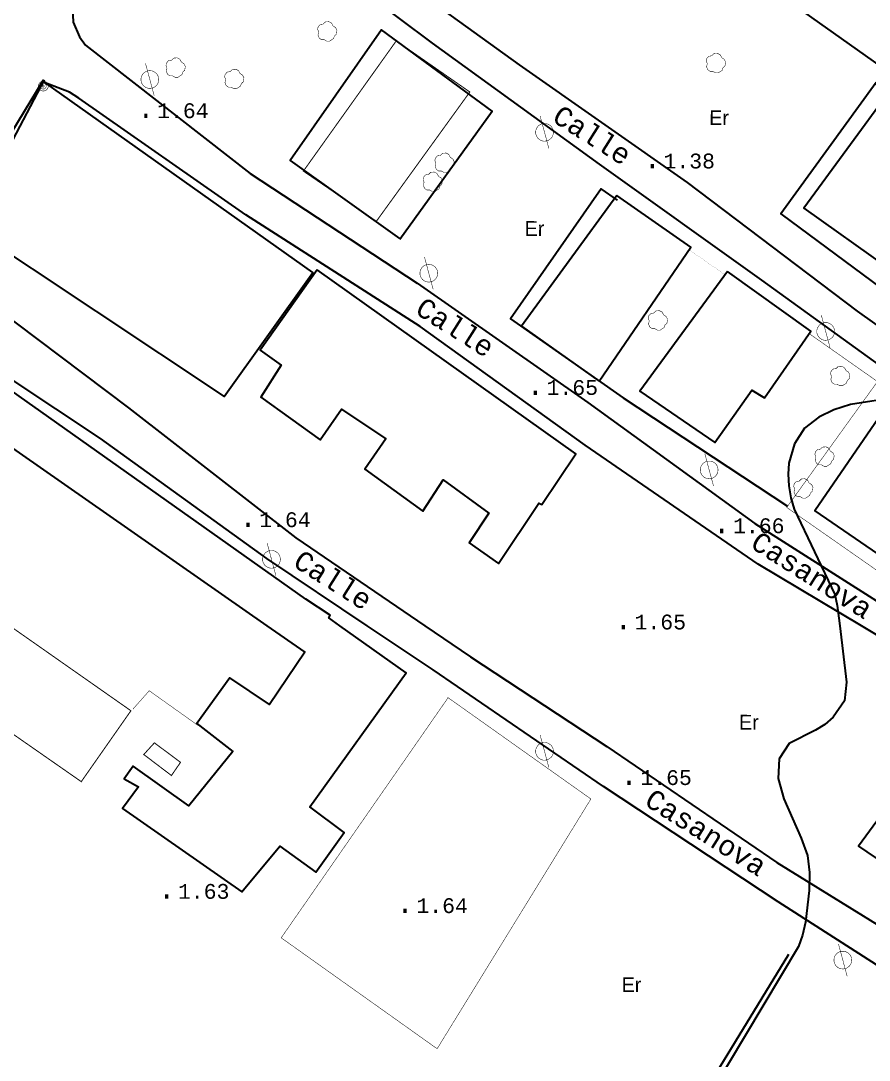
# Model space of a CAD drawing. Extents: x 743000 to 743800, y 4405200 to 4405700.
# Drawn here: x 743295.7 to 743381.3, y 4405456.1 to 4405561.1 of the extents above; entities that cross this region are included whole.
import ezdxf

# ---------------------------------------------------------------- set-up
doc = ezdxf.new("R2010")
doc.units = 0
doc.header["$MEASUREMENT"] = 0
for name, color, linetype in [('2', 7, 'CONTINUOUS'), ('21', 7, 'CONTINUOUS'), ('24', 7, 'CONTINUOUS'), ('41', 7, 'CONTINUOUS'), ('42', 7, 'CONTINUOUS'), ('45', 7, 'CONTINUOUS'), ('50', 7, 'CONTINUOUS'), ('51', 7, 'CONTINUOUS'), ('6', 7, 'CONTINUOUS'), ('7', 7, 'CONTINUOUS'), ('8', 7, 'CONTINUOUS')]:
    doc.layers.add(name, color=color, linetype=linetype)
doc.styles.add('MONOTXT', font='monotxt', dxfattribs={"height": 0.2})
doc.styles.get("Standard").update_dxf_attribs({"font": 'txt', "height": 0.2})

msp = doc.modelspace()

# ---------------------------------------------------------------- linework, layer by layer
at = {"layer": '2', "color": 7, "linetype": 'Continuous'}
msp.add_3dface([(743800, 4405200), (743800, 4405700), (743000.0000000001, 4405700), (743000.0000000001, 4405200)], dxfattribs=at)
at = {"layer": '21', "color": 30, "linetype": 'Continuous', "elevation": 2}
for points in [[(743384.2099999998, 4405523.07), (743379.44, 4405522.34), (743377.7599999999, 4405521.8), (743376.25, 4405521.05), (743374.8100000002, 4405519.94), (743373.8, 4405518.37), (743373.2199999999, 4405516.42), (743373.1599999998, 4405515.3), (743373.2299999999, 4405514.12), (743373.43, 4405512.93), (743373.7699999998, 4405511.79), (743377.8699999999, 4405503.17), (743378.12, 4405502.04), (743378.37, 4405500)], [(743378.37, 4405500), (743379.0500000002, 4405494.31), (743378.8499999999, 4405492.43), (743377.72, 4405490.77), (743376.86, 4405490.04), (743375.92, 4405489.45), (743373.2599999999, 4405488.1), (743372.27, 4405486.57), (743372.1700000002, 4405484.58), (743372.7099999998, 4405482.51), (743374.4899999999, 4405478.55), (743375.0999999999, 4405476.79), (743375.3200000002, 4405475.08), (743375.27, 4405473.27), (743374.9, 4405470.08), (743374.6099999999, 4405468.77), (743374.21, 4405467.61), (743363.4999999999, 4405449.72)]]:
    msp.add_lwpolyline(points, dxfattribs=at)
at = {"layer": '41', "color": 1, "linetype": 'Continuous', "const_width": 0.05}
for points, elevation in [([(743355.9300000002, 4405542.97), (743355.92, 4405542.98)], 3.02), ([(743382.0799999998, 4405524.73), (743375.2599999999, 4405529.52)], 3.34)]:
    msp.add_lwpolyline(points, dxfattribs=dict(at, elevation=elevation))
at = {"layer": '41', "color": 1, "linetype": 'Continuous', "extrusion": (-0.5593435070917641, -0.8000736240882192, 0.2168341234968073), "const_width": 0.05, "elevation": -3940549.380083}
msp.add_lwpolyline([(-1915020.68959128, 875272.980719838), (-1915022.068358846, 875272.980719838), (-1915025.252724441, 875272.8987701285)], dxfattribs=at)
at = {"layer": '41', "color": 1, "linetype": 'Continuous', "extrusion": (-0.8070082540831048, 0.5905401576876368, 0), "const_width": 0.05, "elevation": 2001743.595418}
msp.add_lwpolyline([(-3994275.331391831, 4), (-3994291.130486742, 2.93)], dxfattribs=at)
at = {"layer": '41', "color": 1, "linetype": 'Continuous', "extrusion": (-0.0003593474999882272, -0.0005247235999828093, 0.9999997977672385), "const_width": 0.05, "elevation": -2575.475398}
msp.add_lwpolyline([(743397.9832024755, 4405513.135082942), (743382.053203504, 4405523.805084477), (743372.9732004968, 4405511.205082677), (743390.0731993926, 4405499.255081098)], dxfattribs=at)
at = {"layer": '41', "color": 1, "linetype": 'Continuous', "extrusion": (0.09330613960050839, 0.4020388887021905, 0.9108560239049628), "const_width": 0.05, "elevation": 1840538.6747}
msp.add_lwpolyline([(271896.4821311737, -4061938.723026478), (271902.1117581704, -4061941.267097994), (271903.29854269, -4061938.868401992)], dxfattribs=at)
at = {"layer": '41', "color": 1, "linetype": 'Continuous', "extrusion": (-0.0001957701999977087, -0.0002762198999967672, 0.9999999426882962), "const_width": 0.05, "elevation": -1359.578421}
msp.add_lwpolyline([(743338.7963094402, 4405492.492521272), (743321.9763078048, 4405468.282520344), (743337.7163075033, 4405457.08251992), (743353.2363091634, 4405482.30252088), (743338.7363094413, 4405492.592521272)], dxfattribs=at)
at = {"layer": '41', "color": 1, "linetype": 'Continuous', "extrusion": (0.5900901934796245, 0.8073373294721231, 0), "const_width": 0.05, "elevation": 3995332.941956}
msp.add_lwpolyline([(1999537.689872909, 5.71), (1999534.283613964, 4)], dxfattribs=at)
at = {"layer": '41', "color": 1, "linetype": 'Continuous', "extrusion": (0.5253712979863563, 0.8508730805779033, 0), "const_width": 0.05, "elevation": 4139022.747869}
msp.add_lwpolyline([(1682052.231169049, 4), (1682048.72888408, 5.68)], dxfattribs=at)
at = {"layer": '41', "color": 1, "linetype": 'Continuous', "extrusion": (0.5299989400031799, 0.847998304005088, 0), "const_width": 0.05, "elevation": 4129792.269462}
msp.add_lwpolyline([(1704583.427326608, 5.26), (1704578.332976796, 5.36)], dxfattribs=at)
at = {"layer": '41', "color": 1, "linetype": 'Continuous'}
for points in [[(743333.9599999998, 4405539.03, 3.02), (743343.2900000002, 4405551.98, 2.79), (743332.1199999999, 4405560.19, 2.66), (743322.88, 4405546.99, 2.84), (743333.9300000002, 4405539.12, 2.84)], [(743382.05, 4405554.85, 2.62), (743372.43, 4405541.6, 2.6), (743383.4599999998, 4405533.42, 2.45), (743393.42, 4405546.810000001, 2.34), (743382.04, 4405554.69, 2.34)], [(743355.92, 4405542.98, 3.02), (743354.2800000001, 4405544.12, 2.97), (743345.14, 4405531.01, 2.89), (743356.51, 4405523.01, 3.77), (743373.0799999998, 4405512.09, 3.37)], [(743402.0099999999, 4405482.25, 3.81), (743389.97, 4405491.01, 3.81), (743380.26, 4405477.76, 3.8), (743392.45, 4405469.45, 3.79), (743401.95, 4405482.2, 3.96)]]:
    msp.add_polyline3d(points, dxfattribs=at)
at = {"layer": '42', "color": 3, "linetype": 'Continuous', "const_width": 0.05}
for points, elevation in [([(743327.28, 4405559.3), (743326.8699999999, 4405559.03), (743326.5999999999, 4405559.03), (743326.3399999999, 4405559.18), (743326.0600000002, 4405559.18), (743325.8299999998, 4405559.34), (743325.6999999998, 4405559.64), (743325.7699999998, 4405559.97), (743325.67, 4405560.23), (743325.7199999999, 4405560.48), (743325.93, 4405560.71), (743326.2299999999, 4405560.76), (743326.44, 4405560.97), (743326.79, 4405561), (743327.07, 4405560.86), (743327.24, 4405560.55), (743327.48, 4405560.41), (743327.6199999999, 4405560.12), (743327.5599999998, 4405559.74), (743327.3499999999, 4405559.54), (743327.28, 4405559.3)], 4.35), ([(743311.97, 4405555.65), (743311.56, 4405555.38), (743311.29, 4405555.38), (743311.03, 4405555.53), (743310.75, 4405555.53), (743310.52, 4405555.69), (743310.3899999999, 4405555.99), (743310.46, 4405556.32), (743310.36, 4405556.58), (743310.4099999998, 4405556.83), (743310.62, 4405557.06), (743310.9199999998, 4405557.11), (743311.13, 4405557.32), (743311.48, 4405557.35), (743311.7599999999, 4405557.21), (743311.93, 4405556.9), (743312.17, 4405556.76), (743312.31, 4405556.47), (743312.25, 4405556.09), (743312.0399999998, 4405555.89), (743311.97, 4405555.65)], 3.23), ([(743366.5099999999, 4405556.1), (743366.1, 4405555.83), (743365.83, 4405555.83), (743365.5700000002, 4405555.98), (743365.2899999998, 4405555.98), (743365.0600000002, 4405556.14), (743364.93, 4405556.44), (743365, 4405556.77), (743364.8999999998, 4405557.03), (743364.95, 4405557.28), (743365.16, 4405557.51), (743365.4599999998, 4405557.560000001), (743365.67, 4405557.77), (743366.02, 4405557.8), (743366.3, 4405557.66), (743366.4699999999, 4405557.35), (743366.7099999998, 4405557.21), (743366.85, 4405556.92), (743366.79, 4405556.54), (743366.5799999998, 4405556.34), (743366.5099999999, 4405556.1)], 2.88), ([(743317.8899999999, 4405554.5), (743317.4799999999, 4405554.23), (743317.2099999998, 4405554.23), (743316.95, 4405554.38), (743316.67, 4405554.38), (743316.44, 4405554.54), (743316.31, 4405554.84), (743316.3799999999, 4405555.17), (743316.2799999998, 4405555.43), (743316.3299999998, 4405555.68), (743316.5399999998, 4405555.91), (743316.8399999999, 4405555.96), (743317.0499999998, 4405556.17), (743317.4, 4405556.2), (743317.68, 4405556.06), (743317.8499999999, 4405555.75), (743318.09, 4405555.61), (743318.2299999999, 4405555.32), (743318.1700000002, 4405554.94), (743317.9599999998, 4405554.74), (743317.8899999999, 4405554.5)], 3.36), ([(743339.1099999999, 4405546.04), (743338.7000000002, 4405545.77), (743338.4300000002, 4405545.77), (743338.1700000002, 4405545.92), (743337.8899999999, 4405545.92), (743337.6600000001, 4405546.08), (743337.53, 4405546.38), (743337.6, 4405546.71), (743337.4999999999, 4405546.97), (743337.55, 4405547.22), (743337.76, 4405547.45), (743338.06, 4405547.5), (743338.27, 4405547.71), (743338.62, 4405547.74), (743338.9, 4405547.6), (743339.0699999998, 4405547.29), (743339.31, 4405547.15), (743339.4500000002, 4405546.86), (743339.39, 4405546.48), (743339.1799999998, 4405546.28), (743339.1099999999, 4405546.04)], 4.38), ([(743337.92, 4405544.12), (743337.51, 4405543.85), (743337.24, 4405543.85), (743336.98, 4405544), (743336.7, 4405544), (743336.47, 4405544.16), (743336.3399999999, 4405544.46), (743336.41, 4405544.79), (743336.3100000002, 4405545.05), (743336.3599999999, 4405545.3), (743336.57, 4405545.53), (743336.8699999999, 4405545.58), (743337.0799999998, 4405545.79), (743337.43, 4405545.82), (743337.7099999998, 4405545.68), (743337.88, 4405545.37), (743338.1199999999, 4405545.23), (743338.26, 4405544.94), (743338.2, 4405544.56), (743337.9900000001, 4405544.36), (743337.92, 4405544.12)], 4.38), ([(743360.65, 4405530.12), (743360.24, 4405529.85), (743359.9699999999, 4405529.85), (743359.71, 4405530), (743359.43, 4405530), (743359.2000000002, 4405530.16), (743359.0700000002, 4405530.46), (743359.14, 4405530.79), (743359.04, 4405531.05), (743359.0899999999, 4405531.3), (743359.3, 4405531.53), (743359.5999999999, 4405531.58), (743359.81, 4405531.79), (743360.16, 4405531.82), (743360.44, 4405531.68), (743360.6099999999, 4405531.37), (743360.8499999999, 4405531.23), (743360.9899999999, 4405530.94), (743360.93, 4405530.560000001), (743360.72, 4405530.36), (743360.65, 4405530.12)], 4.76), ([(743379.0500000002, 4405524.51), (743378.6399999999, 4405524.24), (743378.37, 4405524.24), (743378.11, 4405524.39), (743377.8299999998, 4405524.39), (743377.6, 4405524.55), (743377.4699999999, 4405524.85), (743377.54, 4405525.18), (743377.4400000002, 4405525.44), (743377.4899999999, 4405525.69), (743377.7000000002, 4405525.92), (743377.9999999999, 4405525.97), (743378.2099999998, 4405526.18), (743378.56, 4405526.21), (743378.8399999999, 4405526.07), (743379.0099999999, 4405525.76), (743379.25, 4405525.62), (743379.39, 4405525.33), (743379.33, 4405524.95), (743379.12, 4405524.75), (743379.0500000002, 4405524.51)], 5.2), ([(743377.4699999999, 4405516.37), (743377.06, 4405516.1), (743376.79, 4405516.1), (743376.53, 4405516.25), (743376.25, 4405516.25), (743376.02, 4405516.41), (743375.8899999999, 4405516.71), (743375.9599999998, 4405517.04), (743375.8599999999, 4405517.3), (743375.9100000001, 4405517.55), (743376.1199999999, 4405517.78), (743376.4200000002, 4405517.83), (743376.6299999999, 4405518.04), (743376.9799999999, 4405518.07), (743377.26, 4405517.93), (743377.4300000002, 4405517.62), (743377.6699999998, 4405517.48), (743377.81, 4405517.19), (743377.7499999999, 4405516.81), (743377.54, 4405516.61), (743377.4699999999, 4405516.37)], 4.58), ([(743375.33, 4405513.15), (743374.92, 4405512.88), (743374.65, 4405512.88), (743374.39, 4405513.03), (743374.1099999999, 4405513.03), (743373.88, 4405513.19), (743373.7499999999, 4405513.49), (743373.82, 4405513.82), (743373.72, 4405514.08), (743373.7699999998, 4405514.33), (743373.9799999999, 4405514.560000001), (743374.2799999998, 4405514.61), (743374.4899999999, 4405514.82), (743374.8399999999, 4405514.85), (743375.1199999999, 4405514.71), (743375.29, 4405514.4), (743375.53, 4405514.26), (743375.67, 4405513.97), (743375.6099999999, 4405513.59), (743375.4000000001, 4405513.39), (743375.33, 4405513.15)], 4.58)]:
    msp.add_lwpolyline(points, dxfattribs=dict(at, elevation=elevation))
at = {"layer": '45', "color": 1, "linetype": 'Continuous'}
msp.add_line((743344.7199999999, 4405420.28, 2.17), (743373.2399999999, 4405466.85, 1.95), dxfattribs=at)
at = {"layer": '51', "color": 1, "linetype": 'Continuous', "extrusion": (0.001488081699961665, 0.003128902099919395, 0.9999939977742385), "const_width": 0.1, "elevation": 14898.796887}
msp.add_lwpolyline([(743340.1949155676, 4405528.848296024), (743332.7749386642, 4405534.018336554), (743323.3948597644, 4405520.858256913), (743330.7648516044, 4405515.798247365), (743340.1949155676, 4405528.848296024)], dxfattribs=at)
at = {"layer": '51', "color": 1, "linetype": 'Continuous', "extrusion": (0.01025519899981354, 0.01550925679971801, 0.9998271319818215), "const_width": 0.1, "elevation": 75953.64482999999}
msp.add_lwpolyline([(743240.0718442759, 4404851.812282218), (743262.6605535095, 4404836.070426891), (743267.6719310199, 4404843.231250128), (743255.432677391, 4404851.812320258)], dxfattribs=at)
at = {"layer": '51', "color": 1, "linetype": 'Continuous', "const_width": 0.1, "elevation": 4}
msp.add_lwpolyline([(743308.12, 4405487), (743310.91, 4405484.88), (743311.8299999998, 4405486.21), (743309.19, 4405488.18), (743308.12, 4405487)], dxfattribs=at)
at = {"layer": '51', "color": 1, "linetype": 'Continuous', "extrusion": (-0.8058509785012357, 0.5921184007009079, 0), "const_width": 0.05, "elevation": 2009557.656119}
msp.add_lwpolyline([(-3990292.635166294, 5.74), (-3990298.951470593, 5.75)], dxfattribs=at)
at = {"layer": '51', "color": 1, "linetype": 'Continuous'}
for points in [[(743298.06, 4405555.14, 1.97), (743290.3, 4405540.39, 1.96), (743316.2399999999, 4405523.14, 1.97), (743325.18, 4405535.66, 1.92), (743297.99, 4405554.95, 1.91), (743298.06, 4405555.14, 1.97)], [(743383.42, 4405554.01, 8.04), (743374.76, 4405542.18, 8.27), (743383.2699999998, 4405536.12, 8.27), (743391.9300000002, 4405547.94, 8.28), (743383.42, 4405554.01, 8.04)], [(743355.8699999999, 4405543.46, 7.98), (743346.2299999999, 4405530.25, 8.3), (743354.0899999999, 4405524.71, 8.33), (743363.3399999999, 4405538.22, 8.33), (743355.8699999999, 4405543.46, 7.98)], [(743325.62, 4405535.93, 7.54), (743319.86, 4405527.82, 7.54), (743321.98, 4405526.31, 7.53), (743319.9400000002, 4405523.1, 5.81), (743325.9199999998, 4405518.78, 5.78), (743328.0799999998, 4405521.87, 7.45), (743332.54, 4405518.88, 5.74), (743330.44, 4405515.81, 5.68), (743336.2999999998, 4405511.560000001, 5.56), (743338.33, 4405514.73, 7.39), (743342.95, 4405511.37, 5.61), (743340.9699999999, 4405508.37, 5.46), (743343.92, 4405506.3, 5.46), (743348.0000000001, 4405512.39, 6.99), (743348.29, 4405512.23, 6.99), (743351.74, 4405517.36, 7.27), (743325.62, 4405535.93, 7.54)], [(743367.03, 4405535.76, 7.82), (743358.1900000002, 4405523.68, 7.98), (743365.75, 4405518.49, 7.98), (743369.5099999999, 4405523.79, 7.98), (743370.7899999998, 4405523.02, 7.98), (743375.45, 4405529.75, 7.98), (743367.03, 4405535.76, 7.82)], [(743327.92, 4405500, 5.62), (743326.7999999998, 4405500.8, 5.59), (743326.9399999998, 4405501.08, 5.29), (743324.49, 4405502.7, 5.29), (743285.2399999999, 4405530.46, 5.17), (743268.89, 4405507.49, 5.29), (743268.77, 4405507.28, 5.14)], [(743294.58, 4405500, 4.98), (743284.6199999999, 4405506.98, 4.97), (743284.5799999998, 4405506.9, 4.97), (743277.5400000002, 4405511.63, 6.69), (743286.3399999999, 4405523.87, 6.4), (743320.55, 4405500, 5.92)], [(743382.6599999998, 4405521.5, 8.38), (743375.8699999999, 4405511.62, 8.49), (743382.1699999998, 4405507.27, 8.49), (743382.8, 4405508, 8.49), (743388.19, 4405504.24, 8.49), (743393.82, 4405512.66, 8.5), (743385.2499999999, 4405518.6, 8.5), (743385.8399999999, 4405519.66, 8.5), (743382.6599999998, 4405521.5, 8.38)], [(743320.55, 4405500, 5.92), (743324.38, 4405497.33, 5.87), (743320.8000000002, 4405492.06, 5.87), (743316.8000000002, 4405494.76, 5.28), (743313.4799999999, 4405490.14, 5.28), (743317.11, 4405487.32, 6.07), (743312.6700000002, 4405481.83, 5.95), (743307.0399999998, 4405485.84, 4.64), (743306.1499999998, 4405484.53, 4.64), (743307.5799999998, 4405483.73, 5.42), (743305.96, 4405481.54, 5.42), (743318.01, 4405473.13, 5.84), (743321.8499999999, 4405477.73, 6.03), (743325.4999999999, 4405475.13, 4.65), (743328.36, 4405479.12, 4.55), (743324.87, 4405481.71, 5.81), (743334.5899999999, 4405495.26, 5.81), (743327.92, 4405500, 5.62)]]:
    msp.add_polyline3d(points, dxfattribs=at)
at = {"layer": '6', "color": 7, "linetype": 'Continuous'}
for points in [[(743385.7999999998, 4405554.16, 2.02), (743368.29, 4405566.62, 2.02), (743351.0999999999, 4405578, 2.02), (743334.45, 4405589.69, 2.07), (743323.3299999998, 4405597.94, 2.07), (743321.56, 4405599.88, 2.07), (743320.3299999998, 4405600.53, 2.07), (743319.0300000001, 4405599.66, 2.07), (743312.39, 4405584.57, 2.06), (743311.94, 4405583.24, 2.06), (743312.48, 4405582.17, 2.06), (743328.56, 4405569.27, 1.93), (743346.0199999998, 4405556.64, 1.84), (743362.96, 4405544.76, 1.76), (743380.1199999999, 4405531.77, 2.05), (743397.06, 4405519.73, 2.86)], [(743422.63, 4405500, 2.78), (743412.57, 4405505.46, 2.82), (743404.1, 4405511.17, 2.82), (743386.9799999999, 4405522.99, 2.26), (743370.5, 4405534.9, 2.01), (743354.11, 4405546.61, 1.99), (743337.27, 4405558.82, 1.99), (743320.5999999999, 4405571.32, 1.99), (743311.7599999999, 4405578.63, 1.98), (743310.9799999999, 4405579.62, 1.98), (743309.9799999999, 4405580.02, 1.98), (743309.1199999999, 4405579.02, 1.98), (743301.4999999999, 4405565.08, 1.98), (743301.12, 4405563.75, 1.97), (743300.94, 4405562.35, 1.97), (743300.98, 4405560.95, 1.97), (743301.64, 4405559.46, 1.97), (743302.24, 4405558.64, 1.97), (743318.8499999999, 4405545.67, 1.98), (743335.7099999998, 4405534.6, 1.98), (743352.9300000002, 4405522.56, 1.99), (743369.8100000002, 4405510.33, 2.35), (743386.05, 4405500, 2.56)], [(743297.95, 4405555.1, 2.05), (743288.7999999998, 4405540.060000001, 2.04), (743288.5099999999, 4405538.46, 2.04), (743288.9, 4405536.71, 2.04), (743289.8799999999, 4405534.92, 2.04), (743290.56, 4405534.06, 2.04), (743306.5700000002, 4405522, 2.04), (743323.4599999998, 4405508.88, 1.97), (743336.5, 4405500, 1.98)], [(743380.55, 4405500, 2.56), (743370.1400000001, 4405506.23, 2.13), (743352.68, 4405518.24, 2.06), (743336.0199999998, 4405530.21, 2.03), (743318.43, 4405541.48, 2.02), (743301.57, 4405553.27, 2.02), (743300.62, 4405553.88, 2.02), (743297.9, 4405554.94, 2)], [(743330.6699999998, 4405500, 2.12), (743320.54, 4405506.8, 2.12), (743303.7399999999, 4405518.9, 2.11), (743285.57, 4405530.95, 2.11), (743284.19, 4405531.65, 2.11), (743282.91, 4405531.94, 2.11), (743281.6899999998, 4405531.46, 2.11), (743280.4400000002, 4405530.13, 2.11), (743279.84, 4405529.23, 2.11), (743270.3299999998, 4405513.76, 2.34), (743268.12, 4405510.52, 2.34)], [(743381.34, 4405394.38, 1.26), (743381.59, 4405394.84, 2.22), (743391.34, 4405412.810000001, 2.31), (743401.2700000001, 4405430.3, 2.32), (743401.2700000001, 4405430.3, 2.32), (743405.4799999999, 4405441.1, 2.42), (743405.77, 4405442.73, 2.43), (743405.87, 4405444.29, 2.43), (743405.7099999998, 4405445.84, 2.43), (743405.19, 4405447.12, 2.43), (743389.39, 4405461.07, 2.51), (743372.1700000002, 4405472.13, 2.31), (743354.53, 4405483.76, 2.28), (743337.3199999998, 4405495.54, 2.12), (743330.6699999998, 4405500, 2.12)], [(743336.5, 4405500, 1.98), (743341.0899999999, 4405496.87, 1.98), (743354.8700000001, 4405487.8, 1.98), (743372.01, 4405476.1, 1.98), (743390.1399999999, 4405464.89, 2.48), (743403.4499999998, 4405457.71, 2.71), (743406.3499999999, 4405456.77, 2.56), (743408.2699999998, 4405456.55, 2.55), (743414.11, 4405457.07, 2.54), (743415.5, 4405457.52, 2.54), (743419.1399999999, 4405459.69, 2.47), (743420.1499999998, 4405460.73, 2.47), (743421.02, 4405461.96, 2.47), (743423.2, 4405466.26, 2.47), (743423.39, 4405467.67, 2.47), (743422.8499999999, 4405469.07, 2.47), (743421.91, 4405470.47, 2.47), (743420.67, 4405471.68, 2.47), (743403.9599999998, 4405483.46, 2.69), (743387.91, 4405495.6, 2.87), (743380.55, 4405500, 2.56)]]:
    msp.add_polyline3d(points, dxfattribs=at)
at = {"layer": '7', "color": 7, "linetype": 'Continuous', "const_width": 0.05, "elevation": 2.51}
for points in [[(743298.22, 4405554.93), (743298.19, 4405554.94), (743298.17, 4405554.96), (743298.14, 4405554.97), (743298.11, 4405554.98), (743298.0700000002, 4405554.98), (743298.0399999998, 4405554.99), (743298.0099999999, 4405554.99), (743297.98, 4405554.99), (743297.95, 4405554.99), (743297.92, 4405554.99), (743297.89, 4405554.99), (743297.8599999999, 4405554.98), (743297.8299999998, 4405554.97), (743297.7899999998, 4405554.96), (743297.7699999998, 4405554.95), (743297.74, 4405554.93), (743297.71, 4405554.92), (743297.69, 4405554.9), (743297.66, 4405554.88), (743297.64, 4405554.86), (743297.6099999999, 4405554.84), (743297.5899999999, 4405554.81), (743297.57, 4405554.79), (743297.5600000002, 4405554.76), (743297.5399999998, 4405554.73), (743297.5299999998, 4405554.71), (743297.5099999999, 4405554.68), (743297.4999999999, 4405554.65), (743297.49, 4405554.62), (743297.49, 4405554.59), (743297.48, 4405554.560000001), (743297.48, 4405554.52), (743297.48, 4405554.49), (743297.48, 4405554.46), (743297.48, 4405554.43), (743297.49, 4405554.4), (743297.4999999999, 4405554.37), (743297.4999999999, 4405554.34), (743297.52, 4405554.310000001), (743297.5299999998, 4405554.28), (743297.5399999998, 4405554.25), (743297.5600000002, 4405554.22), (743297.5799999998, 4405554.2), (743297.6, 4405554.17), (743297.6199999999, 4405554.15), (743297.64, 4405554.13), (743297.67, 4405554.11), (743297.69, 4405554.09), (743297.72, 4405554.07), (743297.7499999999, 4405554.05), (743297.7699999998, 4405554.04), (743297.8, 4405554.03), (743297.8299999998, 4405554.02), (743297.8599999999, 4405554.01), (743297.89, 4405554.01), (743297.9299999998, 4405554), (743297.9599999998, 4405554), (743297.99, 4405554), (743298.02, 4405554), (743298.0499999998, 4405554), (743298.0799999998, 4405554.01), (743298.11, 4405554.02), (743298.14, 4405554.03), (743298.17, 4405554.04), (743298.2, 4405554.05), (743298.23, 4405554.07), (743298.2599999999, 4405554.08), (743298.2799999998, 4405554.1), (743298.31, 4405554.12), (743298.33, 4405554.14), (743298.3499999999, 4405554.17), (743298.3699999999, 4405554.19), (743298.3899999999, 4405554.22), (743298.41, 4405554.24), (743298.4200000002, 4405554.27), (743298.43, 4405554.3), (743298.45, 4405554.33), (743298.4599999998, 4405554.36), (743298.4599999998, 4405554.39), (743298.4699999999, 4405554.42), (743298.4699999999, 4405554.45), (743298.4799999999, 4405554.48), (743298.4799999999, 4405554.52), (743298.4699999999, 4405554.55), (743298.4699999999, 4405554.58), (743298.4599999998, 4405554.61), (743298.45, 4405554.64), (743298.44, 4405554.67), (743298.43, 4405554.7), (743298.4200000002, 4405554.73), (743298.4, 4405554.76), (743298.3799999999, 4405554.78), (743298.3699999999, 4405554.81), (743298.3499999999, 4405554.83), (743298.32, 4405554.85), (743298.2999999998, 4405554.88), (743298.2799999998, 4405554.89), (743298.25, 4405554.91), (743298.22, 4405554.93)], [(743298.1199999999, 4405554.76), (743298.11, 4405554.77), (743298.0899999999, 4405554.77), (743298.0700000002, 4405554.78), (743298.0499999998, 4405554.78), (743298.03, 4405554.79), (743298.02, 4405554.79), (743298, 4405554.79), (743297.98, 4405554.79), (743297.9599999998, 4405554.79), (743297.94, 4405554.79), (743297.92, 4405554.79), (743297.9, 4405554.78), (743297.8799999999, 4405554.78), (743297.8699999999, 4405554.77), (743297.8499999999, 4405554.77), (743297.8299999998, 4405554.76), (743297.8200000002, 4405554.75), (743297.8, 4405554.74), (743297.7899999998, 4405554.72), (743297.7699999998, 4405554.71), (743297.76, 4405554.7), (743297.7499999999, 4405554.68), (743297.74, 4405554.67), (743297.72, 4405554.65), (743297.71, 4405554.64), (743297.71, 4405554.62), (743297.7, 4405554.6), (743297.69, 4405554.59), (743297.69, 4405554.57), (743297.68, 4405554.55), (743297.68, 4405554.53), (743297.68, 4405554.51), (743297.68, 4405554.49), (743297.68, 4405554.47), (743297.68, 4405554.45), (743297.69, 4405554.44), (743297.69, 4405554.42), (743297.7, 4405554.4), (743297.7, 4405554.38), (743297.71, 4405554.36), (743297.72, 4405554.35), (743297.7299999999, 4405554.33), (743297.74, 4405554.32), (743297.7499999999, 4405554.3), (743297.76, 4405554.29), (743297.78, 4405554.27), (743297.7899999998, 4405554.26), (743297.81, 4405554.25), (743297.8200000002, 4405554.24), (743297.8399999999, 4405554.23), (743297.8599999999, 4405554.22), (743297.8699999999, 4405554.22), (743297.89, 4405554.21), (743297.9100000001, 4405554.21), (743297.9299999998, 4405554.2), (743297.95, 4405554.2), (743297.9699999999, 4405554.2), (743297.99, 4405554.2), (743298, 4405554.2), (743298.02, 4405554.2), (743298.0399999998, 4405554.2), (743298.06, 4405554.21), (743298.0799999998, 4405554.22), (743298.0999999999, 4405554.22), (743298.11, 4405554.23), (743298.1299999999, 4405554.24), (743298.1500000001, 4405554.25), (743298.16, 4405554.26), (743298.17, 4405554.27), (743298.19, 4405554.29), (743298.2, 4405554.3), (743298.2099999998, 4405554.32), (743298.23, 4405554.33), (743298.2399999999, 4405554.35), (743298.2399999999, 4405554.36), (743298.25, 4405554.38), (743298.2599999999, 4405554.4), (743298.2599999999, 4405554.42), (743298.27, 4405554.43), (743298.27, 4405554.45), (743298.27, 4405554.47), (743298.27, 4405554.49), (743298.2799999998, 4405554.51), (743298.27, 4405554.53), (743298.27, 4405554.55), (743298.27, 4405554.57), (743298.2599999999, 4405554.58), (743298.25, 4405554.6), (743298.25, 4405554.62), (743298.2399999999, 4405554.64), (743298.23, 4405554.65), (743298.22, 4405554.67), (743298.2099999998, 4405554.68), (743298.2, 4405554.7), (743298.18, 4405554.71), (743298.17, 4405554.72), (743298.1500000001, 4405554.74), (743298.14, 4405554.75), (743298.1199999999, 4405554.76)], [(743298.02, 4405554.58), (743298.02, 4405554.59), (743298.0099999999, 4405554.59), (743298.0099999999, 4405554.59), (743298, 4405554.59), (743297.99, 4405554.59), (743297.99, 4405554.6), (743297.98, 4405554.6), (743297.9699999999, 4405554.6), (743297.9699999999, 4405554.6), (743297.9599999998, 4405554.6), (743297.9599999998, 4405554.6), (743297.95, 4405554.59), (743297.95, 4405554.59), (743297.94, 4405554.59), (743297.9299999998, 4405554.59), (743297.9299999998, 4405554.59), (743297.92, 4405554.58), (743297.92, 4405554.58), (743297.9100000001, 4405554.58), (743297.9100000001, 4405554.57), (743297.9, 4405554.57), (743297.9, 4405554.560000001), (743297.89, 4405554.560000001), (743297.89, 4405554.55), (743297.89, 4405554.55), (743297.8799999999, 4405554.54), (743297.8799999999, 4405554.54), (743297.8799999999, 4405554.53), (743297.8799999999, 4405554.53), (743297.8799999999, 4405554.52), (743297.8699999999, 4405554.51), (743297.8699999999, 4405554.51), (743297.8699999999, 4405554.5), (743297.8699999999, 4405554.49), (743297.8699999999, 4405554.49), (743297.8699999999, 4405554.48), (743297.8799999999, 4405554.48), (743297.8799999999, 4405554.47), (743297.8799999999, 4405554.46), (743297.8799999999, 4405554.46), (743297.8799999999, 4405554.45), (743297.89, 4405554.45), (743297.89, 4405554.44), (743297.89, 4405554.44), (743297.9, 4405554.43), (743297.9, 4405554.43), (743297.9100000001, 4405554.42), (743297.9100000001, 4405554.42), (743297.92, 4405554.42), (743297.92, 4405554.41), (743297.9299999998, 4405554.41), (743297.9299999998, 4405554.41), (743297.94, 4405554.41), (743297.95, 4405554.4), (743297.95, 4405554.4), (743297.9599999998, 4405554.4), (743297.9699999999, 4405554.4), (743297.9699999999, 4405554.4), (743297.98, 4405554.4), (743297.98, 4405554.4), (743297.99, 4405554.4), (743298, 4405554.4), (743298, 4405554.41), (743298.0099999999, 4405554.41), (743298.0099999999, 4405554.41), (743298.02, 4405554.41), (743298.02, 4405554.42), (743298.03, 4405554.42), (743298.03, 4405554.42), (743298.0399999998, 4405554.43), (743298.0399999998, 4405554.43), (743298.0499999998, 4405554.44), (743298.0499999998, 4405554.44), (743298.0499999998, 4405554.45), (743298.06, 4405554.45), (743298.06, 4405554.46), (743298.06, 4405554.46), (743298.0700000002, 4405554.47), (743298.0700000002, 4405554.48), (743298.0700000002, 4405554.48), (743298.0700000002, 4405554.49), (743298.0700000002, 4405554.49), (743298.0700000002, 4405554.5), (743298.0700000002, 4405554.51), (743298.0700000002, 4405554.51), (743298.0700000002, 4405554.52), (743298.0700000002, 4405554.52), (743298.06, 4405554.53), (743298.06, 4405554.54), (743298.06, 4405554.54), (743298.06, 4405554.55), (743298.0499999998, 4405554.55), (743298.0499999998, 4405554.560000001), (743298.0499999998, 4405554.560000001), (743298.0399999998, 4405554.57), (743298.0399999998, 4405554.57), (743298.03, 4405554.58), (743298.03, 4405554.58), (743298.02, 4405554.58)]]:
    msp.add_lwpolyline(points, dxfattribs=at)
at = {"layer": '8', "color": 7, "linetype": 'Continuous', "const_width": 0.05}
for points, elevation in [([(743309.1800000002, 4405555.93), (743309.1299999999, 4405555.96), (743309.07, 4405555.98), (743309.02, 4405556.01), (743308.9699999999, 4405556.02), (743308.9100000001, 4405556.04), (743308.8599999999, 4405556.04), (743308.7999999998, 4405556.05), (743308.75, 4405556.05), (743308.6900000002, 4405556.05), (743308.63, 4405556.05), (743308.5699999998, 4405556.04), (743308.52, 4405556.03), (743308.4599999998, 4405556.01), (743308.41, 4405556), (743308.36, 4405555.97), (743308.3099999998, 4405555.95), (743308.26, 4405555.92), (743308.2099999998, 4405555.89), (743308.17, 4405555.86), (743308.12, 4405555.82), (743308.08, 4405555.78), (743308.0499999998, 4405555.74), (743308.01, 4405555.69), (743307.9799999999, 4405555.64), (743307.95, 4405555.59), (743307.9200000002, 4405555.55), (743307.9, 4405555.49), (743307.8799999999, 4405555.44), (743307.8599999999, 4405555.38), (743307.8499999999, 4405555.33), (743307.8399999999, 4405555.27), (743307.8399999999, 4405555.22), (743307.8399999999, 4405555.16), (743307.8399999999, 4405555.1), (743307.8399999999, 4405555.05), (743307.8499999999, 4405554.99), (743307.8599999999, 4405554.94), (743307.8799999999, 4405554.88), (743307.9, 4405554.83), (743307.9200000002, 4405554.78), (743307.95, 4405554.72), (743307.9799999999, 4405554.68), (743308.01, 4405554.63), (743308.04, 4405554.59), (743308.08, 4405554.54), (743308.12, 4405554.5), (743308.17, 4405554.47), (743308.2099999998, 4405554.43), (743308.26, 4405554.4), (743308.3099999998, 4405554.37), (743308.36, 4405554.35), (743308.41, 4405554.33), (743308.4599999998, 4405554.310000001), (743308.52, 4405554.29), (743308.5799999998, 4405554.28), (743308.63, 4405554.27), (743308.6900000002, 4405554.27), (743308.74, 4405554.26), (743308.7999999998, 4405554.27), (743308.8599999999, 4405554.28), (743308.9100000001, 4405554.29), (743308.9699999999, 4405554.3), (743309.02, 4405554.310000001), (743309.0799999998, 4405554.33), (743309.1299999999, 4405554.36), (743309.1800000002, 4405554.39), (743309.2299999999, 4405554.42), (743309.27, 4405554.45), (743309.31, 4405554.49), (743309.36, 4405554.52), (743309.4, 4405554.560000001), (743309.43, 4405554.61), (743309.4699999999, 4405554.65), (743309.5, 4405554.7), (743309.52, 4405554.75), (743309.5499999998, 4405554.8), (743309.57, 4405554.86), (743309.5899999999, 4405554.91), (743309.6, 4405554.96), (743309.61, 4405555.02), (743309.62, 4405555.08), (743309.62, 4405555.13), (743309.62, 4405555.19), (743309.62, 4405555.24), (743309.61, 4405555.3), (743309.6, 4405555.36), (743309.5899999999, 4405555.41), (743309.57, 4405555.47), (743309.5499999998, 4405555.52), (743309.5300000001, 4405555.57), (743309.5, 4405555.62), (743309.4699999999, 4405555.67), (743309.43, 4405555.71), (743309.4, 4405555.76), (743309.36, 4405555.8), (743309.32, 4405555.84), (743309.27, 4405555.87), (743309.2199999999, 4405555.9), (743309.1800000002, 4405555.93)], 9.96), ([(743309.17, 4405553.52), (743308.2899999998, 4405556.8)], 9.96), ([(743349.0200000001, 4405550.6), (743348.9699999999, 4405550.63), (743348.91, 4405550.65), (743348.86, 4405550.68), (743348.81, 4405550.69), (743348.75, 4405550.71), (743348.7, 4405550.71), (743348.64, 4405550.72), (743348.59, 4405550.72), (743348.53, 4405550.72), (743348.4699999999, 4405550.72), (743348.4099999998, 4405550.71), (743348.36, 4405550.7), (743348.3, 4405550.68), (743348.2499999999, 4405550.67), (743348.2000000002, 4405550.64), (743348.1499999998, 4405550.62), (743348.0999999999, 4405550.59), (743348.05, 4405550.560000001), (743348.01, 4405550.53), (743347.9599999998, 4405550.49), (743347.9200000002, 4405550.45), (743347.89, 4405550.41), (743347.85, 4405550.36), (743347.8199999998, 4405550.31), (743347.79, 4405550.26), (743347.76, 4405550.22), (743347.7399999999, 4405550.16), (743347.7199999999, 4405550.11), (743347.7, 4405550.05), (743347.6900000002, 4405550), (743347.68, 4405549.94), (743347.68, 4405549.89), (743347.68, 4405549.83), (743347.68, 4405549.77), (743347.68, 4405549.72), (743347.6900000002, 4405549.66), (743347.7, 4405549.61), (743347.7199999999, 4405549.55), (743347.7399999999, 4405549.5), (743347.76, 4405549.45), (743347.79, 4405549.39), (743347.8199999998, 4405549.35), (743347.85, 4405549.3), (743347.8799999999, 4405549.26), (743347.9200000002, 4405549.21), (743347.9599999998, 4405549.17), (743348.01, 4405549.14), (743348.05, 4405549.1), (743348.0999999999, 4405549.07), (743348.1499999998, 4405549.04), (743348.2000000002, 4405549.02), (743348.2499999999, 4405549), (743348.3, 4405548.98), (743348.36, 4405548.96), (743348.42, 4405548.95), (743348.4699999999, 4405548.94), (743348.53, 4405548.94), (743348.5799999998, 4405548.93), (743348.64, 4405548.94), (743348.7, 4405548.95), (743348.75, 4405548.96), (743348.81, 4405548.97), (743348.86, 4405548.98), (743348.9199999998, 4405549), (743348.9699999999, 4405549.03), (743349.0200000001, 4405549.060000001), (743349.07, 4405549.09), (743349.11, 4405549.12), (743349.15, 4405549.16), (743349.2000000002, 4405549.19), (743349.2399999999, 4405549.23), (743349.2699999998, 4405549.28), (743349.31, 4405549.32), (743349.3399999999, 4405549.37), (743349.36, 4405549.42), (743349.3899999999, 4405549.47), (743349.4099999998, 4405549.53), (743349.4299999998, 4405549.58), (743349.44, 4405549.63), (743349.4500000002, 4405549.69), (743349.46, 4405549.75), (743349.46, 4405549.8), (743349.46, 4405549.86), (743349.46, 4405549.91), (743349.4500000002, 4405549.97), (743349.44, 4405550.03), (743349.4299999998, 4405550.08), (743349.4099999998, 4405550.14), (743349.3899999999, 4405550.19), (743349.37, 4405550.24), (743349.3399999999, 4405550.29), (743349.31, 4405550.34), (743349.2699999998, 4405550.38), (743349.2399999999, 4405550.43), (743349.2000000002, 4405550.47), (743349.1599999998, 4405550.51), (743349.11, 4405550.54), (743349.0600000002, 4405550.57), (743349.0200000001, 4405550.6)], 9.97), ([(743349.0099999999, 4405548.19), (743348.1299999999, 4405551.47)], 9.97), ([(743337.33, 4405533.96), (743336.45, 4405537.24)], 9.96), ([(743337.3399999999, 4405536.37), (743337.29, 4405536.4), (743337.23, 4405536.42), (743337.18, 4405536.45), (743337.13, 4405536.46), (743337.0700000002, 4405536.48), (743337.02, 4405536.48), (743336.9599999998, 4405536.49), (743336.91, 4405536.49), (743336.8499999999, 4405536.49), (743336.7899999998, 4405536.49), (743336.73, 4405536.48), (743336.68, 4405536.47), (743336.62, 4405536.45), (743336.57, 4405536.44), (743336.5199999998, 4405536.41), (743336.47, 4405536.39), (743336.4200000002, 4405536.36), (743336.3699999999, 4405536.33), (743336.3299999998, 4405536.3), (743336.2799999998, 4405536.26), (743336.2399999999, 4405536.22), (743336.21, 4405536.18), (743336.17, 4405536.13), (743336.14, 4405536.08), (743336.1099999999, 4405536.03), (743336.0799999998, 4405535.99), (743336.06, 4405535.93), (743336.0399999998, 4405535.88), (743336.0199999998, 4405535.82), (743336.0099999999, 4405535.77), (743335.9999999999, 4405535.71), (743335.9999999999, 4405535.66), (743335.9999999999, 4405535.6), (743335.9999999999, 4405535.54), (743335.9999999999, 4405535.49), (743336.0099999999, 4405535.43), (743336.0199999998, 4405535.38), (743336.0399999998, 4405535.32), (743336.06, 4405535.27), (743336.0799999998, 4405535.22), (743336.1099999999, 4405535.16), (743336.14, 4405535.12), (743336.17, 4405535.07), (743336.2, 4405535.03), (743336.2399999999, 4405534.98), (743336.2799999998, 4405534.94), (743336.3299999998, 4405534.91), (743336.3699999999, 4405534.87), (743336.4200000002, 4405534.84), (743336.47, 4405534.81), (743336.5199999998, 4405534.79), (743336.57, 4405534.77), (743336.62, 4405534.75), (743336.68, 4405534.73), (743336.74, 4405534.72), (743336.7899999998, 4405534.71), (743336.8499999999, 4405534.71), (743336.9, 4405534.7), (743336.9599999998, 4405534.71), (743337.02, 4405534.72), (743337.0700000002, 4405534.73), (743337.13, 4405534.74), (743337.18, 4405534.75), (743337.24, 4405534.77), (743337.29, 4405534.8), (743337.3399999999, 4405534.83), (743337.3899999999, 4405534.86), (743337.43, 4405534.89), (743337.4699999999, 4405534.93), (743337.52, 4405534.96), (743337.56, 4405535), (743337.5899999999, 4405535.05), (743337.6299999999, 4405535.09), (743337.6600000001, 4405535.14), (743337.6800000002, 4405535.19), (743337.7099999998, 4405535.24), (743337.7299999999, 4405535.3), (743337.75, 4405535.35), (743337.76, 4405535.4), (743337.77, 4405535.46), (743337.78, 4405535.52), (743337.78, 4405535.57), (743337.78, 4405535.63), (743337.78, 4405535.68), (743337.77, 4405535.74), (743337.76, 4405535.8), (743337.75, 4405535.85), (743337.7299999999, 4405535.91), (743337.7099999998, 4405535.96), (743337.69, 4405536.01), (743337.6600000001, 4405536.06), (743337.6299999999, 4405536.11), (743337.5899999999, 4405536.15), (743337.56, 4405536.2), (743337.52, 4405536.24), (743337.4800000002, 4405536.28), (743337.43, 4405536.310000001), (743337.3799999999, 4405536.34), (743337.3399999999, 4405536.37)], 9.96), ([(743377.39, 4405528.08), (743376.51, 4405531.36)], 9.77), ([(743377.3999999998, 4405530.49), (743377.35, 4405530.52), (743377.29, 4405530.54), (743377.2399999999, 4405530.57), (743377.1900000002, 4405530.58), (743377.13, 4405530.6), (743377.08, 4405530.6), (743377.02, 4405530.61), (743376.9699999999, 4405530.61), (743376.9099999998, 4405530.61), (743376.8499999999, 4405530.61), (743376.79, 4405530.6), (743376.7399999999, 4405530.59), (743376.6800000002, 4405530.57), (743376.6299999999, 4405530.560000001), (743376.58, 4405530.53), (743376.53, 4405530.51), (743376.4799999999, 4405530.48), (743376.43, 4405530.45), (743376.3899999999, 4405530.42), (743376.3399999999, 4405530.38), (743376.2999999998, 4405530.34), (743376.27, 4405530.3), (743376.2299999999, 4405530.25), (743376.2, 4405530.2), (743376.1700000002, 4405530.15), (743376.1399999999, 4405530.11), (743376.1199999999, 4405530.05), (743376.0999999999, 4405530), (743376.0799999998, 4405529.94), (743376.07, 4405529.89), (743376.06, 4405529.83), (743376.06, 4405529.78), (743376.06, 4405529.72), (743376.06, 4405529.66), (743376.06, 4405529.61), (743376.07, 4405529.55), (743376.0799999998, 4405529.5), (743376.0999999999, 4405529.44), (743376.1199999999, 4405529.39), (743376.1399999999, 4405529.34), (743376.1700000002, 4405529.28), (743376.2, 4405529.24), (743376.2299999999, 4405529.19), (743376.26, 4405529.15), (743376.2999999998, 4405529.1), (743376.3399999999, 4405529.060000001), (743376.3899999999, 4405529.03), (743376.43, 4405528.99), (743376.4799999999, 4405528.96), (743376.53, 4405528.93), (743376.58, 4405528.91), (743376.6299999999, 4405528.89), (743376.6800000002, 4405528.87), (743376.7399999999, 4405528.85), (743376.8, 4405528.84), (743376.8499999999, 4405528.83), (743376.9099999998, 4405528.83), (743376.9599999998, 4405528.82), (743377.02, 4405528.83), (743377.08, 4405528.84), (743377.13, 4405528.85), (743377.1900000002, 4405528.86), (743377.2399999999, 4405528.87), (743377.3, 4405528.89), (743377.35, 4405528.92), (743377.3999999998, 4405528.95), (743377.4500000002, 4405528.98), (743377.4899999999, 4405529.01), (743377.53, 4405529.05), (743377.5799999998, 4405529.08), (743377.6199999999, 4405529.12), (743377.65, 4405529.17), (743377.69, 4405529.21), (743377.72, 4405529.26), (743377.7399999999, 4405529.31), (743377.77, 4405529.36), (743377.79, 4405529.42), (743377.81, 4405529.47), (743377.82, 4405529.52), (743377.8299999998, 4405529.58), (743377.8399999999, 4405529.64), (743377.8399999999, 4405529.69), (743377.8399999999, 4405529.75), (743377.8399999999, 4405529.8), (743377.8299999998, 4405529.86), (743377.82, 4405529.92), (743377.81, 4405529.97), (743377.79, 4405530.03), (743377.77, 4405530.08), (743377.7499999999, 4405530.13), (743377.72, 4405530.18), (743377.69, 4405530.23), (743377.65, 4405530.27), (743377.6199999999, 4405530.32), (743377.5799999998, 4405530.36), (743377.54, 4405530.4), (743377.4899999999, 4405530.43), (743377.4400000002, 4405530.46), (743377.3999999998, 4405530.49)], 9.77), ([(743365.6299999999, 4405514.1), (743364.75, 4405517.38)], 10.24), ([(743365.64, 4405516.51), (743365.59, 4405516.54), (743365.5299999998, 4405516.560000001), (743365.48, 4405516.59), (743365.4300000002, 4405516.6), (743365.3699999999, 4405516.62), (743365.3200000002, 4405516.62), (743365.26, 4405516.63), (743365.2099999998, 4405516.63), (743365.15, 4405516.63), (743365.0899999999, 4405516.63), (743365.0299999998, 4405516.62), (743364.9799999999, 4405516.61), (743364.92, 4405516.59), (743364.8699999999, 4405516.58), (743364.82, 4405516.55), (743364.77, 4405516.53), (743364.7199999999, 4405516.5), (743364.67, 4405516.47), (743364.63, 4405516.44), (743364.5799999998, 4405516.4), (743364.54, 4405516.36), (743364.5099999999, 4405516.32), (743364.4699999999, 4405516.27), (743364.44, 4405516.22), (743364.41, 4405516.17), (743364.38, 4405516.13), (743364.3599999999, 4405516.07), (743364.3399999999, 4405516.02), (743364.32, 4405515.96), (743364.31, 4405515.91), (743364.3, 4405515.85), (743364.3, 4405515.8), (743364.3, 4405515.74), (743364.3, 4405515.68), (743364.3, 4405515.63), (743364.31, 4405515.57), (743364.32, 4405515.52), (743364.3399999999, 4405515.46), (743364.3599999999, 4405515.41), (743364.38, 4405515.36), (743364.41, 4405515.3), (743364.44, 4405515.26), (743364.4699999999, 4405515.21), (743364.4999999999, 4405515.17), (743364.54, 4405515.12), (743364.5799999998, 4405515.08), (743364.63, 4405515.05), (743364.67, 4405515.01), (743364.7199999999, 4405514.98), (743364.77, 4405514.95), (743364.82, 4405514.93), (743364.8699999999, 4405514.91), (743364.92, 4405514.89), (743364.9799999999, 4405514.87), (743365.04, 4405514.86), (743365.0899999999, 4405514.85), (743365.15, 4405514.85), (743365.2, 4405514.84), (743365.26, 4405514.85), (743365.3200000002, 4405514.86), (743365.3699999999, 4405514.87), (743365.4300000002, 4405514.88), (743365.48, 4405514.89), (743365.5399999998, 4405514.91), (743365.59, 4405514.94), (743365.64, 4405514.97), (743365.69, 4405515), (743365.73, 4405515.03), (743365.77, 4405515.07), (743365.8200000002, 4405515.1), (743365.8599999999, 4405515.14), (743365.8899999999, 4405515.19), (743365.93, 4405515.23), (743365.9599999998, 4405515.28), (743365.98, 4405515.33), (743366.01, 4405515.38), (743366.03, 4405515.44), (743366.05, 4405515.49), (743366.06, 4405515.54), (743366.0700000002, 4405515.6), (743366.0799999998, 4405515.66), (743366.0799999998, 4405515.71), (743366.0799999998, 4405515.77), (743366.0799999998, 4405515.82), (743366.0700000002, 4405515.88), (743366.06, 4405515.94), (743366.05, 4405515.99), (743366.03, 4405516.05), (743366.01, 4405516.1), (743365.99, 4405516.15), (743365.9599999998, 4405516.2), (743365.93, 4405516.25), (743365.8899999999, 4405516.29), (743365.8599999999, 4405516.34), (743365.8200000002, 4405516.38), (743365.7799999998, 4405516.42), (743365.73, 4405516.45), (743365.68, 4405516.48), (743365.64, 4405516.51)], 10.24), ([(743321.4599999998, 4405507.48), (743321.41, 4405507.51), (743321.3499999999, 4405507.53), (743321.3, 4405507.56), (743321.2499999999, 4405507.57), (743321.19, 4405507.59), (743321.14, 4405507.59), (743321.0799999998, 4405507.6), (743321.0299999998, 4405507.6), (743320.9699999999, 4405507.6), (743320.91, 4405507.6), (743320.8499999999, 4405507.59), (743320.8000000002, 4405507.58), (743320.7399999999, 4405507.56), (743320.69, 4405507.55), (743320.64, 4405507.52), (743320.5899999999, 4405507.5), (743320.54, 4405507.47), (743320.49, 4405507.44), (743320.4500000002, 4405507.41), (743320.3999999998, 4405507.37), (743320.36, 4405507.33), (743320.3299999998, 4405507.29), (743320.2900000002, 4405507.24), (743320.2599999999, 4405507.19), (743320.2299999999, 4405507.14), (743320.2, 4405507.1), (743320.1799999998, 4405507.04), (743320.16, 4405506.99), (743320.14, 4405506.93), (743320.13, 4405506.88), (743320.12, 4405506.82), (743320.12, 4405506.77), (743320.12, 4405506.71), (743320.12, 4405506.65), (743320.12, 4405506.6), (743320.13, 4405506.54), (743320.14, 4405506.49), (743320.16, 4405506.43), (743320.1799999998, 4405506.38), (743320.2, 4405506.33), (743320.2299999999, 4405506.27), (743320.2599999999, 4405506.23), (743320.2900000002, 4405506.18), (743320.32, 4405506.14), (743320.36, 4405506.09), (743320.3999999998, 4405506.05), (743320.4500000002, 4405506.02), (743320.49, 4405505.98), (743320.54, 4405505.95), (743320.5899999999, 4405505.92), (743320.64, 4405505.9), (743320.69, 4405505.88), (743320.7399999999, 4405505.86), (743320.8000000002, 4405505.84), (743320.8599999999, 4405505.83), (743320.91, 4405505.82), (743320.9699999999, 4405505.82), (743321.0199999998, 4405505.810000001), (743321.0799999998, 4405505.82), (743321.14, 4405505.83), (743321.19, 4405505.84), (743321.2499999999, 4405505.85), (743321.3, 4405505.86), (743321.3599999999, 4405505.88), (743321.41, 4405505.91), (743321.4599999998, 4405505.94), (743321.51, 4405505.97), (743321.5500000002, 4405506), (743321.5899999999, 4405506.04), (743321.64, 4405506.07), (743321.6799999998, 4405506.11), (743321.71, 4405506.16), (743321.75, 4405506.2), (743321.78, 4405506.25), (743321.8000000002, 4405506.3), (743321.8299999998, 4405506.35), (743321.8499999999, 4405506.41), (743321.8699999999, 4405506.46), (743321.8800000001, 4405506.51), (743321.89, 4405506.57), (743321.9, 4405506.63), (743321.9, 4405506.68), (743321.9, 4405506.74), (743321.9, 4405506.79), (743321.89, 4405506.85), (743321.8800000001, 4405506.91), (743321.8699999999, 4405506.96), (743321.8499999999, 4405507.02), (743321.8299999998, 4405507.07), (743321.81, 4405507.12), (743321.78, 4405507.17), (743321.75, 4405507.22), (743321.71, 4405507.26), (743321.6799999998, 4405507.31), (743321.64, 4405507.35), (743321.5999999999, 4405507.39), (743321.5500000002, 4405507.42), (743321.4999999999, 4405507.45), (743321.4599999998, 4405507.48)], 10.03), ([(743321.45, 4405505.07), (743320.57, 4405508.35)], 10.03), ([(743349.0099999999, 4405485.68), (743348.1299999999, 4405488.96)], 9.78), ([(743349.0200000001, 4405488.09), (743348.9699999999, 4405488.12), (743348.91, 4405488.14), (743348.86, 4405488.17), (743348.81, 4405488.18), (743348.75, 4405488.2), (743348.7, 4405488.2), (743348.64, 4405488.21), (743348.59, 4405488.21), (743348.53, 4405488.21), (743348.4699999999, 4405488.21), (743348.4099999998, 4405488.2), (743348.36, 4405488.19), (743348.3, 4405488.17), (743348.2499999999, 4405488.16), (743348.2000000002, 4405488.13), (743348.1499999998, 4405488.11), (743348.0999999999, 4405488.08), (743348.05, 4405488.05), (743348.01, 4405488.02), (743347.9599999998, 4405487.98), (743347.9200000002, 4405487.94), (743347.89, 4405487.9), (743347.85, 4405487.85), (743347.8199999998, 4405487.8), (743347.79, 4405487.75), (743347.76, 4405487.71), (743347.7399999999, 4405487.65), (743347.7199999999, 4405487.6), (743347.7, 4405487.54), (743347.6900000002, 4405487.49), (743347.68, 4405487.43), (743347.68, 4405487.38), (743347.68, 4405487.32), (743347.68, 4405487.26), (743347.68, 4405487.21), (743347.6900000002, 4405487.15), (743347.7, 4405487.1), (743347.7199999999, 4405487.04), (743347.7399999999, 4405486.99), (743347.76, 4405486.94), (743347.79, 4405486.88), (743347.8199999998, 4405486.84), (743347.85, 4405486.79), (743347.8799999999, 4405486.75), (743347.9200000002, 4405486.7), (743347.9599999998, 4405486.66), (743348.01, 4405486.63), (743348.05, 4405486.59), (743348.0999999999, 4405486.56), (743348.1499999998, 4405486.53), (743348.2000000002, 4405486.51), (743348.2499999999, 4405486.49), (743348.3, 4405486.47), (743348.36, 4405486.45), (743348.42, 4405486.44), (743348.4699999999, 4405486.43), (743348.53, 4405486.43), (743348.5799999998, 4405486.42), (743348.64, 4405486.43), (743348.7, 4405486.44), (743348.75, 4405486.45), (743348.81, 4405486.46), (743348.86, 4405486.47), (743348.9199999998, 4405486.49), (743348.9699999999, 4405486.52), (743349.0200000001, 4405486.55), (743349.07, 4405486.58), (743349.11, 4405486.61), (743349.15, 4405486.65), (743349.2000000002, 4405486.68), (743349.2399999999, 4405486.72), (743349.2699999998, 4405486.77), (743349.31, 4405486.810000001), (743349.3399999999, 4405486.86), (743349.36, 4405486.91), (743349.3899999999, 4405486.96), (743349.4099999998, 4405487.02), (743349.4299999998, 4405487.07), (743349.44, 4405487.12), (743349.4500000002, 4405487.18), (743349.46, 4405487.24), (743349.46, 4405487.29), (743349.46, 4405487.35), (743349.46, 4405487.4), (743349.4500000002, 4405487.46), (743349.44, 4405487.52), (743349.4299999998, 4405487.57), (743349.4099999998, 4405487.63), (743349.3899999999, 4405487.68), (743349.37, 4405487.73), (743349.3399999999, 4405487.78), (743349.31, 4405487.83), (743349.2699999998, 4405487.87), (743349.2399999999, 4405487.92), (743349.2000000002, 4405487.96), (743349.1599999998, 4405488), (743349.11, 4405488.03), (743349.0600000002, 4405488.060000001), (743349.0200000001, 4405488.09)], 9.78), ([(743379.12, 4405464.6), (743378.2399999999, 4405467.88)], 9.79), ([(743379.1300000001, 4405467.01), (743379.0799999998, 4405467.04), (743379.02, 4405467.060000001), (743378.9699999999, 4405467.09), (743378.92, 4405467.1), (743378.8599999999, 4405467.12), (743378.81, 4405467.12), (743378.7499999999, 4405467.13), (743378.7, 4405467.13), (743378.6399999999, 4405467.13), (743378.5799999998, 4405467.13), (743378.5199999998, 4405467.12), (743378.47, 4405467.11), (743378.41, 4405467.09), (743378.36, 4405467.08), (743378.31, 4405467.05), (743378.2599999999, 4405467.03), (743378.2099999998, 4405467), (743378.16, 4405466.97), (743378.12, 4405466.94), (743378.0700000002, 4405466.9), (743378.0300000001, 4405466.86), (743377.9999999999, 4405466.82), (743377.96, 4405466.77), (743377.9299999998, 4405466.72), (743377.9, 4405466.67), (743377.8699999999, 4405466.63), (743377.85, 4405466.57), (743377.8299999998, 4405466.52), (743377.81, 4405466.46), (743377.8, 4405466.41), (743377.79, 4405466.35), (743377.79, 4405466.3), (743377.79, 4405466.24), (743377.79, 4405466.18), (743377.79, 4405466.13), (743377.8, 4405466.07), (743377.81, 4405466.02), (743377.8299999998, 4405465.96), (743377.85, 4405465.91), (743377.8699999999, 4405465.86), (743377.9, 4405465.8), (743377.9299999998, 4405465.76), (743377.96, 4405465.71), (743377.9899999999, 4405465.67), (743378.0300000001, 4405465.62), (743378.0700000002, 4405465.58), (743378.12, 4405465.55), (743378.16, 4405465.51), (743378.2099999998, 4405465.48), (743378.2599999999, 4405465.45), (743378.31, 4405465.43), (743378.36, 4405465.41), (743378.41, 4405465.39), (743378.47, 4405465.37), (743378.53, 4405465.36), (743378.5799999998, 4405465.35), (743378.6399999999, 4405465.35), (743378.69, 4405465.34), (743378.7499999999, 4405465.35), (743378.81, 4405465.36), (743378.8599999999, 4405465.37), (743378.92, 4405465.38), (743378.9699999999, 4405465.39), (743379.0299999998, 4405465.41), (743379.0799999998, 4405465.44), (743379.1300000001, 4405465.47), (743379.18, 4405465.5), (743379.22, 4405465.53), (743379.2599999999, 4405465.57), (743379.3100000002, 4405465.6), (743379.3499999999, 4405465.64), (743379.38, 4405465.69), (743379.42, 4405465.73), (743379.45, 4405465.78), (743379.47, 4405465.83), (743379.4999999999, 4405465.88), (743379.5199999998, 4405465.94), (743379.5399999998, 4405465.99), (743379.5500000002, 4405466.04), (743379.5600000002, 4405466.1), (743379.5700000002, 4405466.16), (743379.5700000002, 4405466.21), (743379.5700000002, 4405466.27), (743379.5700000002, 4405466.32), (743379.5600000002, 4405466.38), (743379.5500000002, 4405466.44), (743379.5399999998, 4405466.49), (743379.5199999998, 4405466.55), (743379.4999999999, 4405466.6), (743379.4799999999, 4405466.65), (743379.45, 4405466.7), (743379.42, 4405466.75), (743379.38, 4405466.79), (743379.3499999999, 4405466.84), (743379.3100000002, 4405466.88), (743379.2699999998, 4405466.92), (743379.22, 4405466.95), (743379.17, 4405466.98), (743379.1300000001, 4405467.01)], 9.79)]:
    msp.add_lwpolyline(points, dxfattribs=dict(at, elevation=elevation))

# ---------------------------------------------------------------- texts
at = {"layer": '24', "color": 7, "linetype": 'Continuous', "style": 'MONOTXT'}
for s, height, p in [('1.64                        ', 1.5, (743309.4699999999, 4405551.26, 1.64)), ('.                           ', 1.99, (743307.4699999999, 4405551.26, 1.64)), ('1.38                        ', 1.5, (743360.5799999998, 4405546.18, 1.38)), ('.                           ', 1.99, (743358.5799999998, 4405546.18, 1.38)), ('1.65                        ', 1.5, (743348.78, 4405523.310000001, 1.65)), ('.                           ', 1.99, (743346.7799999998, 4405523.310000001, 1.65)), ('1.64                        ', 1.5, (743319.77, 4405509.96, 1.64)), ('1.66                        ', 1.5, (743367.6, 4405509.35, 1.66)), ('.                           ', 1.99, (743317.7699999998, 4405509.96, 1.64)), ('.                           ', 1.99, (743365.5999999999, 4405509.35, 1.66)), ('1.65                        ', 1.5, (743357.66, 4405499.63, 1.65)), ('.                           ', 1.99, (743355.66, 4405499.63, 1.65)), ('1.65                        ', 1.5, (743358.2499999999, 4405483.92, 1.65)), ('.                           ', 1.99, (743356.25, 4405483.92, 1.65)), ('1.63                        ', 1.5, (743311.5700000002, 4405472.43, 1.63)), ('.                           ', 1.99, (743309.57, 4405472.43, 1.63)), ('1.64                        ', 1.5, (743335.64, 4405470.99, 1.64)), ('.                           ', 1.99, (743333.64, 4405470.99, 1.64))]:
    msp.add_text(s, height=height, dxfattribs=at).set_placement(p)
at = {"layer": '42', "color": 7, "linetype": 'Continuous'}
for p in [(743365.19, 4405550.560000001, 2.23), (743346.5599999998, 4405539.37, 2.22), (743368.2000000002, 4405489.52, 2.22), (743356.3499999999, 4405463.02, 2.2)]:
    msp.add_text('Er                          ', height=1.49, rotation=359.7900000066, dxfattribs=at).set_placement(p)
at = {"layer": '50', "color": 7, "linetype": 'Continuous', "style": 'MONOTXT'}
for s, p in [('Calle                       ', (743349.2099999998, 4405551)), ('Calle                       ', (743335.3799999999, 4405531.6)), ('Casanova                    ', (743369.2199999999, 4405507.96)), ('Calle                       ', (743323.0499999998, 4405506.08)), ('Casanova                    ', (743358.5200000001, 4405481.97))]:
    msp.add_text(s, height=1.99, rotation=327.6999999869, dxfattribs=at).set_placement(p)

doc.saveas('drawing.dxf')
